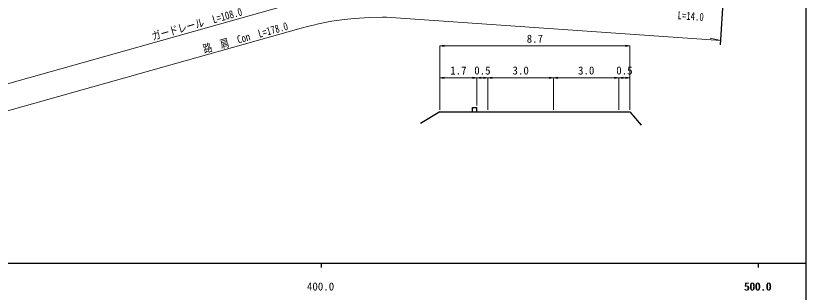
# Model space of a CAD drawing. Units: millimetres at full size, sheet at 1:1000, with parts at other scales. Extents: x 40000 to 680000, y 20000 to 380000.
# Drawn here: x 398089 to 579000, y 198357 to 261610 of the extents above; entities that cross this region are included whole.
import ezdxf
from ezdxf.enums import TextEntityAlignment as Align

# ---------------------------------------------------------------- set-up
doc = ezdxf.new("R2010")
doc.units = ezdxf.units.MM
doc.header["$LTSCALE"] = 1000
for name, color, linetype, lineweight in [('M-BGD', 7, 'Continuous', 25), ('M-BMK-OTRS', 5, 'Continuous', 25), ('M-STR-HTXT', 7, 'Continuous', 13), ('M-TTL-BAND', 7, 'Continuous', 25)]:
    doc.layers.add(name, color=color, linetype=linetype, lineweight=lineweight)
doc.styles.add('ＭＳ ゴシック', font='')
doc.styles.get('ＭＳ ゴシック').set_extended_font_data('MS Gothic')

# ---------------------------------------------------------------- blocks, each defined once
blk = doc.blocks.new('open_arrow')
at = {"color": 0, "linetype": 'Continuous', "lineweight": -2}
blk.add_lwpolyline([(7.5, 1.25), (0, 0), (7.5, -1.25)], dxfattribs=at)

msp = doc.modelspace()

# ---------------------------------------------------------------- linework, layer by layer
at = {"layer": 'M-BGD'}
for p, q in [((495145, 239608), (490715, 236979)), ((502645, 240608), (503645, 240608)), ((502645, 239608), (502645, 240608)), ((503645, 239608), (503645, 240608))]:
    msp.add_line(p, q, dxfattribs=at)
msp.add_lwpolyline([(495145, 239608), (503645, 239608), (506145, 239608), (521145, 239608), (536145, 239608), (538645, 239608), (541202, 236545)], dxfattribs=at)
at = {"layer": 'M-BMK-OTRS'}
msp.add_line((559364, 254983), (563961, 325161), dxfattribs=at)
at = {"layer": 'M-STR-HTXT'}
for p, q in [((559429, 255981), (557028, 256491)), ((495145, 240108), (495145, 254717)), ((495145, 254716), (538645, 254716)), ((538645, 240108), (538645, 254717)), ((495145, 247439), (503645, 247439)), ((503645, 241108), (503645, 247440)), ((503645, 247439), (506145, 247439)), ((506145, 240108), (506145, 247440)), ((506145, 247439), (521145, 247439)), ((521145, 240108), (521145, 247440)), ((521145, 247439), (536145, 247439)), ((536145, 240108), (536145, 247440)), ((536145, 247439), (538645, 247439))]:
    msp.add_line(p, q, dxfattribs=at)
for points in [[(390728, 244542), (461830, 264539), (463664, 265040), (464810, 265330), (466065, 265622), (468083, 266042), (469432, 266286), (472456, 266733), (475044, 267009), (478932, 267243), (482049, 267284), (483146, 267263), (485390, 267162), (489211, 266895)], [(392072, 238687), (463434, 258757), (465192, 259238), (466226, 259499), (467356, 259763), (469228, 260152), (470405, 260365), (473212, 260780), (475543, 261028), (479152, 261246), (482031, 261283), (482953, 261266), (485046, 261171), (559429, 255981)]]:
    msp.add_lwpolyline(points, dxfattribs=at)
at = {"layer": 'M-TTL-BAND'}
for p, q in [((579000, 20000), (579000, 370000)), ((40000, 205000), (579000, 205000)), ((468000, 205000), (468000, 204000)), ((568000, 205000), (568000, 204000))]:
    msp.add_line(p, q, dxfattribs=at)

# ---------------------------------------------------------------- block references
at = {"layer": 'M-STR-HTXT', "xscale": 133, "yscale": 133}
for p in [(495145, 254716), (495145, 247439), (503645, 247439), (506145, 247439), (521145, 247439), (536145, 247439)]:
    msp.add_blockref('open_arrow', p, dxfattribs=at)
at = {"layer": 'M-STR-HTXT', "xscale": 133, "yscale": 133, "rotation": 180}
for p in [(538645, 254716), (503645, 247439), (506145, 247439), (521145, 247439), (536145, 247439), (538645, 247439)]:
    msp.add_blockref('open_arrow', p, dxfattribs=at)

# ---------------------------------------------------------------- texts
at = {"layer": 'M-STR-HTXT', "style": 'ＭＳ ゴシック', "width": 0.8}
for s, p in [('ガードレール\u3000L=108.0', (439945, 258330)), ('路  肩  Con  L=178.0', (451042, 255218))]:
    msp.add_text(s, height=1833, rotation=15.708, dxfattribs=at).set_placement(p, align=Align.BOTTOM_CENTER)
msp.add_text('L=14.0', height=1833, rotation=356.008, dxfattribs=at).set_placement((552639, 262469), align=Align.TOP_CENTER)
at = {"layer": 'M-STR-HTXT', "style": 'ＭＳ ゴシック'}
for s, p in [('8.7', (516895, 254903)), ('1.7', (499395, 247627)), ('0.5', (504895, 247627)), ('3.0', (513645, 247627)), ('3.0', (528645, 247627)), ('0.5', (537395, 247627))]:
    msp.add_text(s, height=1833, dxfattribs=at).set_placement(p, align=Align.BOTTOM_CENTER)
at = {"layer": 'M-TTL-BAND', "style": 'ＭＳ ゴシック'}
for s, p in [('400.0', (467844, 198195)), ('500.0', (567844, 198195)), ('500.0', (568000, 198195))]:
    msp.add_text(s, height=1833, dxfattribs=at).set_placement(p, align=Align.BOTTOM_CENTER)

doc.saveas('drawing.dxf')
